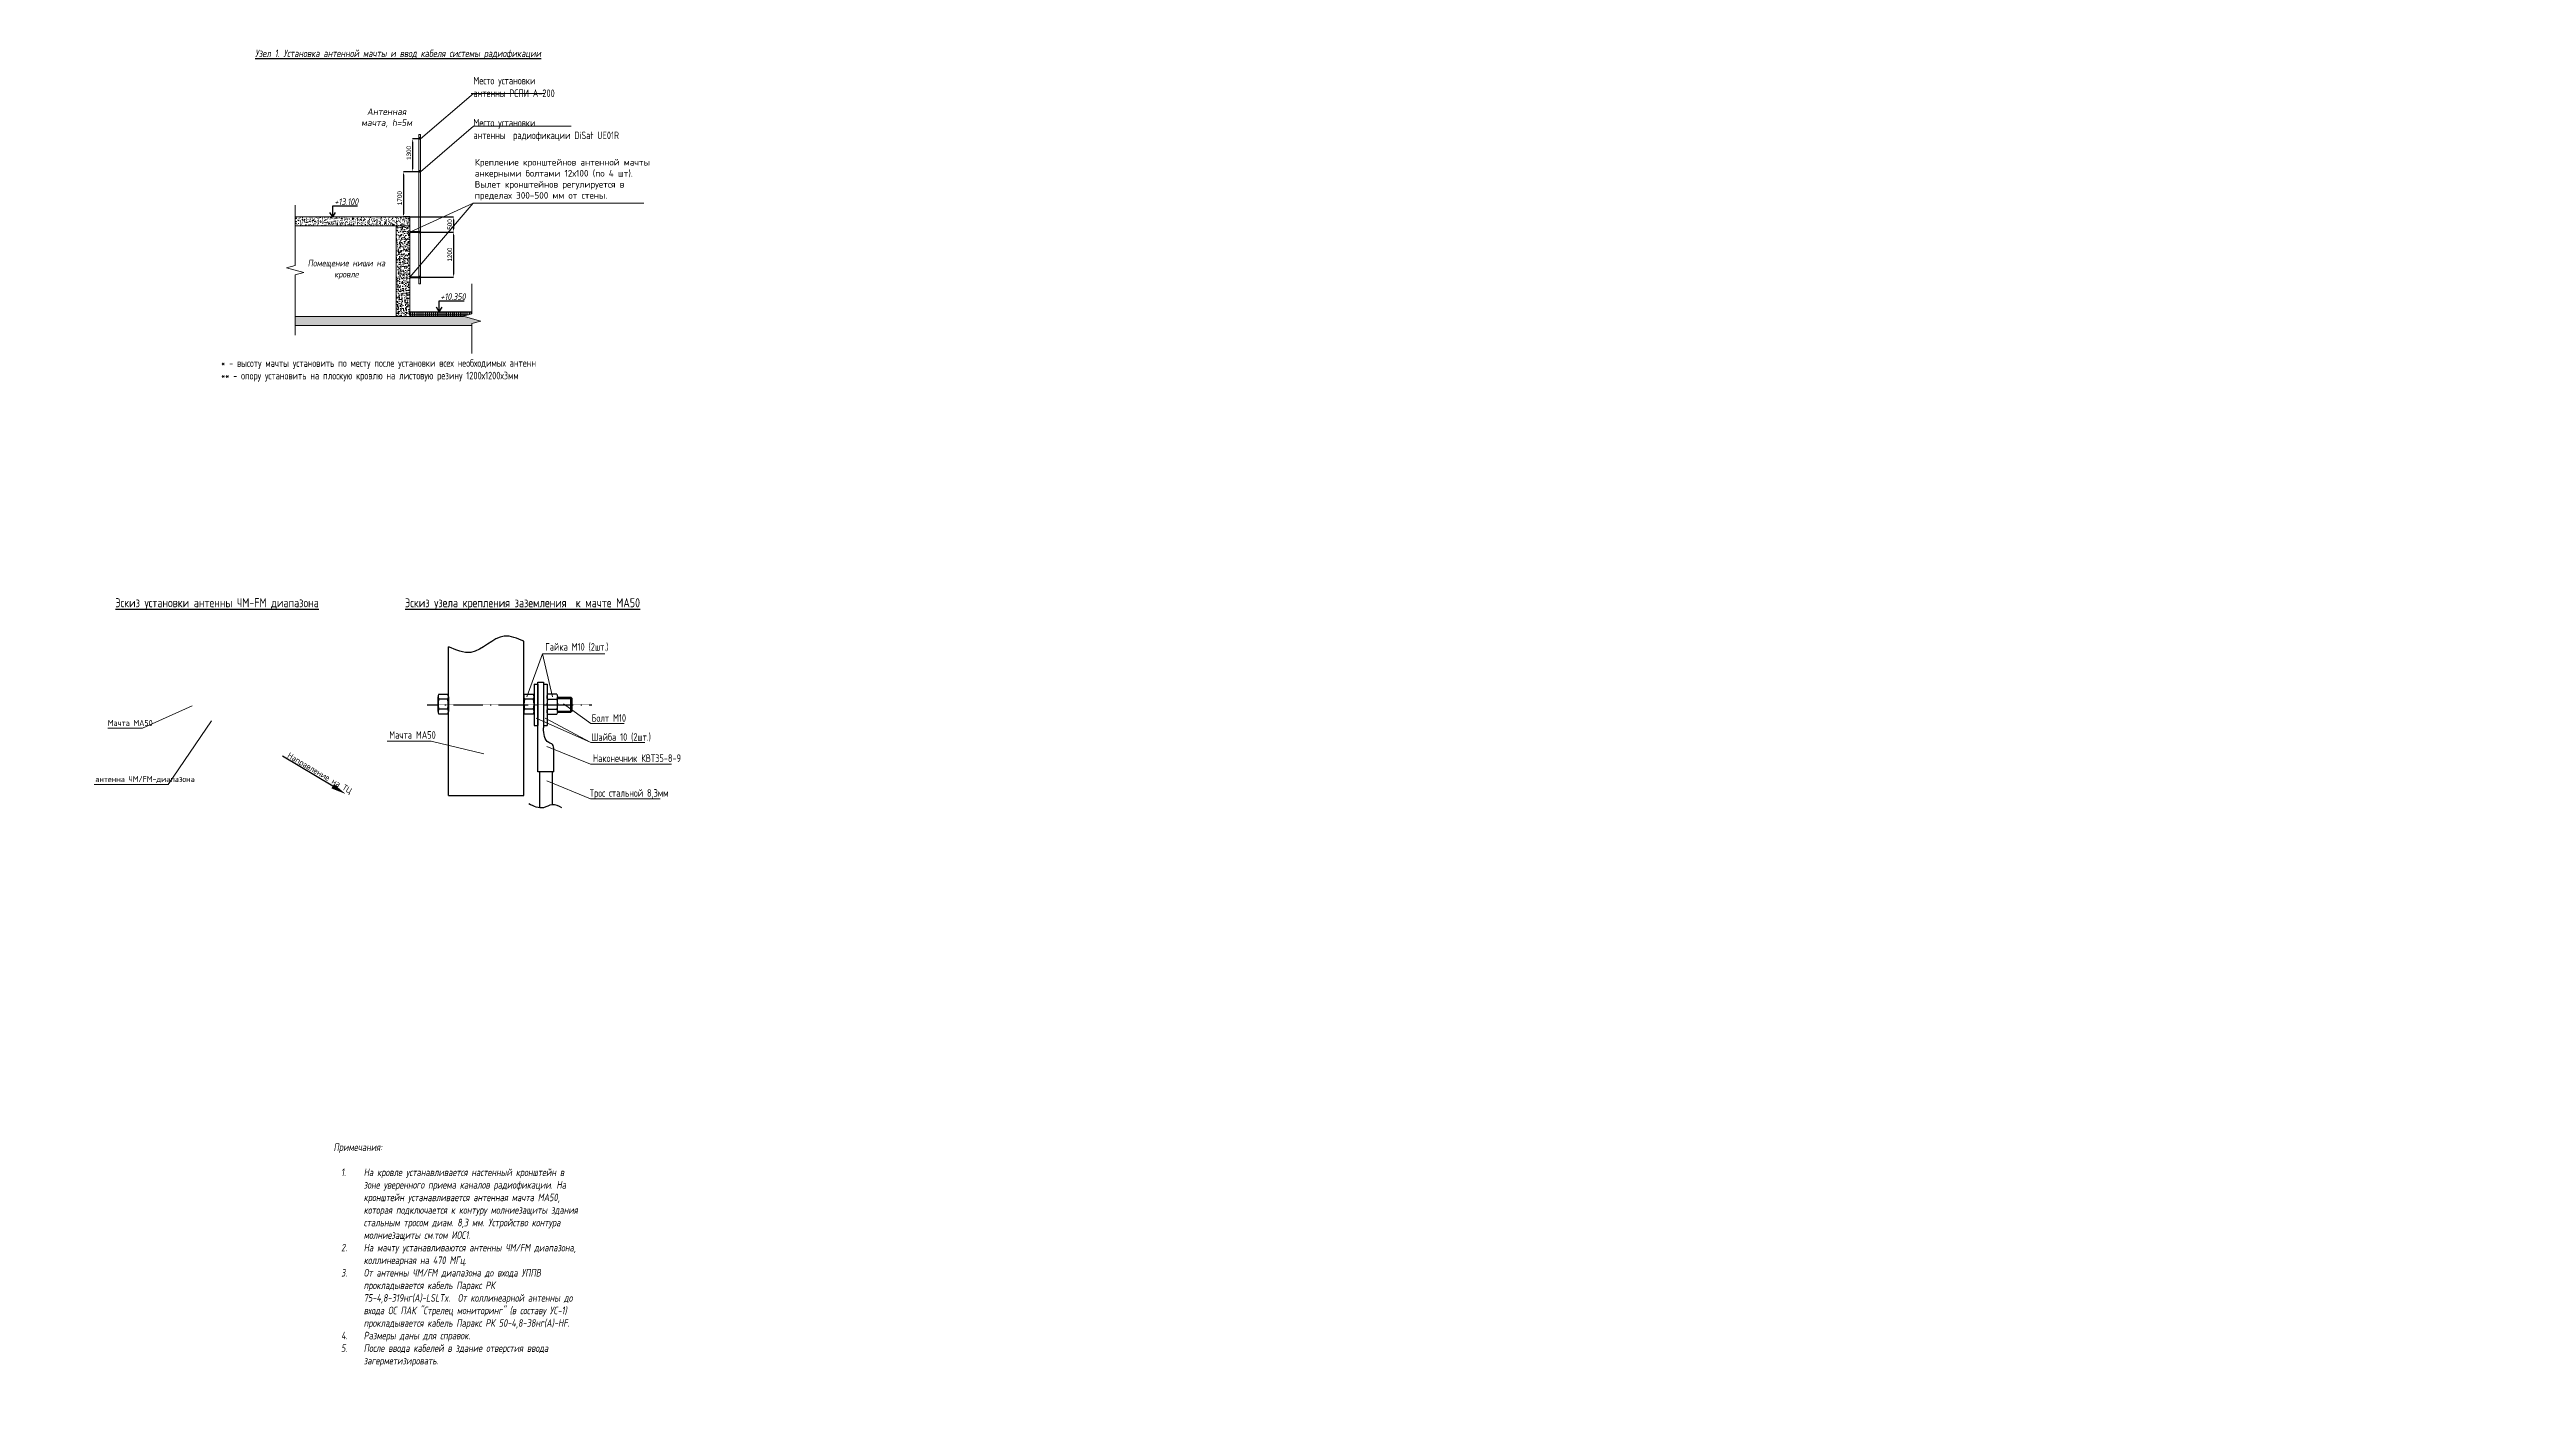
# Model space of a CAD drawing. Header units: millimetres. Extents: x 6978 to 1314263, y -121816 to 20667.
# Drawn here: x 1084538 to 1166716, y -111734 to -67376 of the extents above; entities that cross this region are included whole.
import ezdxf
from ezdxf import colors
from ezdxf.entities.mleader import LeaderData, LeaderLine
from ezdxf.math import Vec2, Vec3

# ---------------------------------------------------------------- set-up
doc = ezdxf.new("R2010")
doc.units = ezdxf.units.MM
doc.linetypes.add('ACAD_ISO10W100', pattern=[18.5, 12, -3, 0.5, -3])
doc.layers.get('Defpoints').update_dxf_attribs({"lineweight": 50, "true_color": 0xbeff1a})
for name, color, linetype in [('00-CC', 7, 'Continuous'), ('ODG - ПС', 1, 'Continuous'), ('Text', 7, 'Continuous'), ('СОУЭ_Оборуд.', 7, 'Continuous')]:
    doc.layers.add(name, color=color, linetype=linetype)
doc.layers.add('Выноски', color=7, linetype='Continuous', lineweight=0)
doc.layers.add('РФ_Каб.Распределтельный', color=4, linetype='Continuous', lineweight=30)
doc.styles.add('ISOCPEUR', font='isocpeui.ttf', dxfattribs={"height": 2.5})
doc.styles.add('OlympDesign', font='isocpeur.ttf', dxfattribs={"width": 0.8, "oblique": 10, "height": 250})
doc.styles.get("Standard").update_dxf_attribs({"font": 'arial.ttf'})
doc.styles.add('TEXT', font='isocpeur.ttf', dxfattribs={"width": 0.8})
doc.dimstyles.get("Standard").update_dxf_attribs({"dimtxt": 0.18, "dimasz": 0.18, "dimexe": 0.18, "dimexo": 0.0625, "dimgap": 0.09, "dimtad": 0, "dimtih": 1, "dimtoh": 1, "dimdec": 4, "dimzin": 0, "dimdsep": 46, "dimtxsty": 'Standard', "dimcen": 0.09, "dimadec": 0, "dimazin": 0, "dimtfac": 1, "dimtdec": 4, "dimtofl": 0, "dimtmove": 0, "dimatfit": 3, "dimfxl": 1, "dimtolj": 1, "dimtzin": 0, "dimarcsym": 0})

# ---------------------------------------------------------------- blocks, each defined once
blk = doc.blocks.new('*D274')
at = {"layer": '00-CC', "color": 0, "lineweight": -2, "transparency": 16777216}
for p, q in [((1096487, -72930), (1097943, -72930)), ((1097943, -73030), (1097943, -73330)), ((1096487, -73430), (1097943, -73430))]:
    blk.add_line(p, q, dxfattribs=at)
at = {"layer": '00-CC', "color": 0, "transparency": 16777216}
for points in [[(1097926, -73030), (1097959, -73030), (1097943, -72930)], [(1097926, -73330), (1097959, -73330), (1097943, -73430)]]:
    blk.add_solid(points, dxfattribs=at)
at = {"layer": 'Defpoints', "color": 0, "transparency": 16777216}
for p in [(1096487, -72930), (1096487, -73430), (1097943, -73430)]:
    blk.add_point(p, dxfattribs=at)
at = {"layer": '00-CC', "color": 0, "lineweight": 0, "transparency": 16777216, "insert": (1097816, -73180), "char_height": 150, "attachment_point": 5, "rotation": 90}
blk.add_mtext('\\A1;500', dxfattribs=at)
blk = doc.blocks.new('*D275')
at = {"layer": '00-CC', "color": 0, "lineweight": -2, "transparency": 16777216}
for p, q in [((1096487, -73430), (1097943, -73430)), ((1097943, -73530), (1097943, -74830)), ((1096487, -74930), (1097943, -74930))]:
    blk.add_line(p, q, dxfattribs=at)
at = {"layer": '00-CC', "color": 0, "transparency": 16777216}
for points in [[(1097926, -73530), (1097959, -73530), (1097943, -73430)], [(1097926, -74830), (1097959, -74830), (1097943, -74930)]]:
    blk.add_solid(points, dxfattribs=at)
at = {"layer": 'Defpoints', "color": 0, "transparency": 16777216}
for p in [(1096487, -73430), (1096487, -74930), (1097943, -74930)]:
    blk.add_point(p, dxfattribs=at)
at = {"layer": '00-CC', "color": 0, "lineweight": 0, "transparency": 16777216, "insert": (1097816, -74180), "char_height": 150, "attachment_point": 5, "rotation": 90}
blk.add_mtext('\\A1;1200', dxfattribs=at)
blk = doc.blocks.new('*D272')
at = {"layer": '00-CC', "color": 0, "lineweight": -2, "transparency": 16777216}
for p, q in [((1096790, -71430), (1096281, -71430)), ((1096281, -71530), (1096281, -72830)), ((1096487, -72930), (1096281, -72930))]:
    blk.add_line(p, q, dxfattribs=at)
at = {"layer": '00-CC', "color": 0, "transparency": 16777216}
for points in [[(1096265, -71530), (1096298, -71530), (1096281, -71430)], [(1096265, -72830), (1096298, -72830), (1096281, -72930)]]:
    blk.add_solid(points, dxfattribs=at)
at = {"layer": 'Defpoints', "color": 0, "transparency": 16777216}
for p in [(1096790, -71430), (1096281, -72930), (1096487, -72930)]:
    blk.add_point(p, dxfattribs=at)
at = {"layer": '00-CC', "color": 0, "lineweight": 0, "transparency": 16777216, "insert": (1096155, -72307), "char_height": 150, "attachment_point": 5, "rotation": 90}
blk.add_mtext('\\A1;1700', dxfattribs=at)
blk = doc.blocks.new('*D273')
at = {"layer": '00-CC', "color": 0, "lineweight": -2, "transparency": 16777216}
for p, q in [((1096790, -70338), (1096584, -70338)), ((1096584, -70438), (1096584, -71330)), ((1096790, -71430), (1096584, -71430))]:
    blk.add_line(p, q, dxfattribs=at)
at = {"layer": '00-CC', "color": 0, "transparency": 16777216}
for points in [[(1096568, -70438), (1096601, -70438), (1096584, -70338)], [(1096568, -71330), (1096601, -71330), (1096584, -71430)]]:
    blk.add_solid(points, dxfattribs=at)
at = {"layer": 'Defpoints', "color": 0, "transparency": 16777216}
for p in [(1096790, -70338), (1096584, -71430), (1096790, -71430)]:
    blk.add_point(p, dxfattribs=at)
at = {"layer": '00-CC', "color": 0, "lineweight": 0, "transparency": 16777216, "insert": (1096458, -70807), "char_height": 150, "attachment_point": 5, "rotation": 90}
blk.add_mtext('\\A1;1300', dxfattribs=at)
blk = doc.blocks.new('Hex Nut ½ in. -side')
at = {"lineweight": 30}
for p, q in [((0, -0.32), (0, 0.32)), ((0.03, 0.22), (0.42, 0.22)), ((0.45, 0.32), (0.45, -0.32)), ((0.03, -0.22), (0.42, -0.22))]:
    blk.add_line(p, q, dxfattribs=at)
for points in [[(0.03, 0.43), (0.42, 0.43)], [(0.42, -0.43), (0.03, -0.43)]]:
    blk.add_lwpolyline(points, dxfattribs=at)
for centre, radius, start, end in [((0.21, 0.32), 0.21, 149.0201, 210.9799), ((0.8, 0), 0.796, 164.2217, 195.7782), ((0.24, 0.32), 0.21, 329.0201, 30.9799), ((-0.35, 0), 0.796, 344.2218, 15.7782), ((0.21, -0.32), 0.21, 149.0201, 210.9799), ((0.24, -0.32), 0.21, 329.0201, 30.9799)]:
    blk.add_arc(centre, radius, start, end, dxfattribs=at)

msp = doc.modelspace()

# ---------------------------------------------------------------- hatches: boundary and pattern name
at = {"layer": '00-CC', "lineweight": 0}
h = msp.add_hatch(dxfattribs=at)
h.set_pattern_fill('AR-CONC', color=256)
h.set_pattern_definition([(50, (792799.13, -71424.5), (182.18467, -15.939086), [19.05, -209.55]), (355, (792799.13, -71424.5), (-35.24342, 191.05685), [15.24, -167.64058]), (100.451445, (792814.32, -71425.82), (146.94125, 175.11775), [16.19001, -178.09024]), (46.1842, (792799.13, -71373.7), (271.07904, -42.04233), [28.575, -314.325]), (96.63556, (792821.72, -71377.2), (237.40413, 247.42612), [24.28502, -267.1356]), (351.18415, (792799.13, -71373.7), (237.40413, 247.42612), [22.85997, -251.45973]), (21, (792824.53, -71386.4), (151.61439, -102.2652), [19.05, -209.55]), (326, (792824.53, -71386.4), (61.80203, 184.18797), [15.24, -167.64]), (71.451445, (792837.17, -71394.92), (213.41642, 81.92277), [16.19001, -178.08994]), (37.5, (792799.134, -71424.494), (3.088603, 84.555039), [0, -165.608, 0, -170.18, 0, -168.275]), (7.5, (792799.13, -71424.49), (66.819663, 100.180575), [0, -97.028, 0, -161.798, 0, -64.135]), (327.5, (792742.49, -71424.494), (135.590595, -5.728744), [0, -63.5, 0, -198.12, 0, -262.89]), (317.5, (792717.09, -71424.5), (148.12918, 25.42649), [0, -82.55, 0, -131.572, 0, -186.69])])
h.paths.add_polyline_path([(1092690.4, -72930.5), (1092690.4, -73230.5), (1096487.1, -73230.5), (1096487.1, -72930.5)])
h = msp.add_hatch(dxfattribs=at)
h.set_pattern_fill('AR-CONC', color=256, angle=90)
h.set_pattern_definition([(140, (1094681.13, -376918.5), (15.939086, 182.18467), [19.05, -209.55]), (85, (1094681.13, -376918.5), (-191.05685, -35.24342), [15.24, -167.64058]), (190.451445, (1094682.46, -376903.31), (-175.11775, 146.94125), [16.19001, -178.09024]), (136.1842, (1094630.33, -376918.5), (42.04233, 271.07904), [28.575, -314.325]), (186.63556, (1094633.84, -376895.9), (-247.42612, 237.40413), [24.28502, -267.1356]), (81.18415, (1094630.33, -376918.5), (-247.42612, 237.40413), [22.85997, -251.45973]), (111, (1094643.03, -376893.1), (102.2652, 151.61439), [19.05, -209.55]), (56, (1094643.03, -376893.1), (-184.18797, 61.80203), [15.24, -167.64]), (161.451445, (1094651.56, -376880.46), (-81.92277, 213.41642), [16.19001, -178.08994]), (127.5, (1094681.134, -376918.494), (-84.555039, 3.088603), [0, -165.608, 0, -170.18, 0, -168.275]), (97.5, (1094681.13, -376918.49), (-100.180575, 66.819663), [0, -97.028, 0, -161.798, 0, -64.135]), (57.5, (1094681.134, -376975.136), (5.728744, 135.590595), [0, -63.5, 0, -198.12, 0, -262.89]), (47.5, (1094681.13, -377000.54), (-25.42649, 148.12918), [0, -82.55, 0, -131.572, 0, -186.69])])
h.paths.add_polyline_path([(1096487.1, -76230.5), (1096487.1, -73230.5), (1096037.1, -73230.5), (1096037.1, -76230.5)])
h = msp.add_hatch(dxfattribs=at)
h.set_pattern_fill('AR-CONC', color=256)
h.set_pattern_definition([(50, (797499.13, -74724.5), (182.18467, -15.939086), [19.05, -209.55]), (355, (797499.13, -74724.5), (-35.24342, 191.05685), [15.24, -167.64058]), (100.451445, (797514.32, -74725.82), (146.94125, 175.11775), [16.19001, -178.09024]), (46.1842, (797499.13, -74673.7), (271.07904, -42.04233), [28.575, -314.325]), (96.63556, (797521.72, -74677.2), (237.40413, 247.42612), [24.28502, -267.1356]), (351.18415, (797499.13, -74673.7), (237.40413, 247.42612), [22.85997, -251.45973]), (21, (797524.53, -74686.4), (151.61439, -102.2652), [19.05, -209.55]), (326, (797524.53, -74686.4), (61.80203, 184.18797), [15.24, -167.64]), (71.451445, (797537.17, -74694.92), (213.41642, 81.92277), [16.19001, -178.08994]), (37.5, (797499.134, -74724.494), (3.088603, 84.555039), [0, -165.608, 0, -170.18, 0, -168.275]), (7.5, (797499.13, -74724.49), (66.819663, 100.180575), [0, -97.028, 0, -161.798, 0, -64.135]), (327.5, (797442.49, -74724.494), (135.590595, -5.728744), [0, -63.5, 0, -198.12, 0, -262.89]), (317.5, (797417.09, -74724.5), (148.12918, 25.42649), [0, -82.55, 0, -131.572, 0, -186.69])])
h.paths.add_polyline_path([(1098552.2, -76530.5), (1098552.2, -76460.8), (1098842, -76383.2), (1098272.2, -76230.5), (1092690.4, -76230.5), (1092690.4, -76530.5)])
h = msp.add_hatch(dxfattribs=at)
h.set_pattern_fill('INSUL', color=256, scale=10)
h.set_pattern_definition([(0, (792394.13, -76181.49), (0, 95.25), []), (0, (792394.13, -76149.74), (0, 95.25), [31.75, -31.75]), (0, (792394.13, -76117.99), (0, 95.25), [31.75, -31.75])])
h.paths.add_polyline_path([(1096487.1, -76080.5), (1096487.1, -76230.5), (1098252.8, -76230.5), (1098552.2, -76150.2), (1098552.2, -76080.5)])

# ---------------------------------------------------------------- linework, layer by layer
at = {"lineweight": 0}
for p, q in [((1092690.4, -74543.2), (1092690.4, -72543.2)), ((1092400.7, -74620.9), (1092690.4, -74543.2)), ((1092400.7, -74620.9), (1092690.4, -74698.5)), ((1092980.2, -74776.2), (1092690.4, -74698.5)), ((1092980.2, -74776.2), (1092690.4, -74853.8)), ((1092690.4, -76853.8), (1092690.4, -74853.8))]:
    msp.add_line(p, q, dxfattribs=at)
at = {"lineweight": 30}
for p, q in [((1100272.1, -92128.7), (1100272.1, -87009.5)), ((1097772, -92128.7), (1097772, -87188.9)), ((1100616.1, -88430.8), (1100739.2, -88430.8)), ((1100616.1, -88430.8), (1100616.1, -89799.2)), ((1100739.2, -88368.4), (1100921.9, -88368.4)), ((1100739.2, -91336.6), (1100739.2, -88368.4)), ((1100921.9, -88368.4), (1100921.9, -89880.2)), ((1100921.9, -88430.8), (1101045, -88430.8)), ((1101045, -88430.8), (1101045, -89799.2)), ((1100616.1, -89799.2), (1100739.2, -89799.2)), ((1100921.9, -89799.2), (1101045, -89799.2)), ((1101266, -91336.6), (1101266, -90619.8)), ((1101266, -91336.6), (1100739.2, -91336.6)), ((1097772, -92128.7), (1100272.1, -92128.7))]:
    msp.add_line(p, q, dxfattribs=at)
for p, q in [((1100739.2, -88430.8), (1100739.2, -89799.2)), ((1100921.9, -88430.8), (1100921.9, -89799.2)), ((1093932.7, -91819.3), (1092269.7, -90825.7))]:
    msp.add_line(p, q)
at = {"linetype": 'ACAD_ISO10W100', "ltscale": 0.3}
for p, q in [((1097071, -89115), (1102526.7, -89115)), ((1101389, -88905.8), (1101875.6, -88907.5)), ((1101389, -89324.1), (1101875.6, -89324.1))]:
    msp.add_line(p, q, dxfattribs=at)
at = {"lineweight": 30, "ltscale": 10}
for p, q in [((1101389, -88865), (1101834.7, -88865)), ((1101389, -89365), (1101834.7, -89365)), ((1101834.7, -88865), (1101875.6, -88907.5)), ((1101834.7, -89365), (1101834.7, -88865)), ((1101834.7, -89365), (1101875.6, -89322.4)), ((1101875.6, -89322.4), (1101875.6, -88907.5)), ((1100793.5, -91336.6), (1100793.5, -92537.1)), ((1101211.7, -91336.6), (1101211.7, -92430.9))]:
    msp.add_line(p, q, dxfattribs=at)
for points in [[(1100272.1, -87009.5), (1099626.7, -86841.4), (1098517.5, -87376.4), (1097772, -87188.9)], [(1101538.8, -92530.3), (1101211.4, -92430.9), (1100931.8, -92530.3), (1100436.7, -92402.6)]]:
    msp.add_spline(points, degree=3)
at = {"lineweight": 30}
msp.add_spline([(1101266, -90619.8), (1101225.3, -90435.3), (1101104.4, -90372.7), (1100921.9, -89880.2)], degree=3, dxfattribs=at)
msp.add_solid([(1093975.5, -91747.7), (1093890, -91890.8), (1094361.9, -92075.7)])
at = {"layer": '00-CC', "lineweight": 0}
for p, q in [((1096840.1, -70338.2), (1098600.7, -68830.9)), ((1096840.1, -71430.5), (1098600.7, -69923.2)), ((1096490.1, -73430.5), (1098591.4, -72468)), ((1098591.4, -72468), (1096490.1, -74930.5)), ((1098591.4, -72468), (1104251.1, -72468)), ((1096490.1, -73390.5), (1096552.4, -73414.5)), ((1096490.1, -73470.5), (1096552.4, -73446.5)), ((1096806.1, -73405), (1096812.1, -73405)), ((1096806.1, -73412), (1096812.1, -73412)), ((1096806.1, -73449), (1096812.1, -73449)), ((1096806.1, -73456), (1096812.1, -73456)), ((1096815.1, -73400.5), (1096815.1, -73460.5)), ((1096818.1, -73405), (1096824.1, -73405)), ((1096818.1, -73412), (1096824.1, -73412)), ((1096818.1, -73449), (1096824.1, -73449)), ((1096818.1, -73456), (1096824.1, -73456)), ((1096490.1, -74890.5), (1096552.4, -74914.5)), ((1096490.1, -74970.5), (1096552.4, -74946.5)), ((1096806.1, -74905), (1096812.1, -74905)), ((1096806.1, -74912), (1096812.1, -74912)), ((1096806.1, -74949), (1096812.1, -74949)), ((1096806.1, -74956), (1096812.1, -74956)), ((1096815.1, -74900.5), (1096815.1, -74960.5)), ((1096818.1, -74905), (1096824.1, -74905)), ((1096818.1, -74912), (1096824.1, -74912)), ((1096818.1, -74949), (1096824.1, -74949)), ((1096818.1, -74956), (1096824.1, -74956))]:
    msp.add_line(p, q, dxfattribs=at)
for points in [[(1096790.1, -75146.5), (1096840.1, -75146.5), (1096840.1, -70196.5), (1096790.1, -70196.5)], [(1096487.1, -76230.5), (1096487.1, -73230.5), (1096037.1, -73230.5), (1096037.1, -76230.5)], [(1096487.1, -73505.5), (1096490.1, -73505.5), (1096490.1, -73355.5), (1096487.1, -73355.5)], [(1096490.1, -73446.5), (1096790.1, -73446.5), (1096790.1, -73414.5), (1096490.1, -73414.5)], [(1096785.1, -73460.5), (1096845.1, -73460.5), (1096845.1, -73400.5), (1096785.1, -73400.5)], [(1096796.1, -73411.5), (1096818.1, -73411.5), (1096818.1, -73405.5), (1096796.1, -73405.5)], [(1096796.1, -73449.5), (1096818.1, -73449.5), (1096818.1, -73455.5), (1096796.1, -73455.5)], [(1096806.1, -73414.5), (1096812.1, -73414.5), (1096812.1, -73402.5), (1096806.1, -73402.5)], [(1096806.1, -73446.5), (1096812.1, -73446.5), (1096812.1, -73458.5), (1096806.1, -73458.5)], [(1096812.1, -73460.5), (1096818.1, -73460.5), (1096818.1, -73400.5), (1096812.1, -73400.5)], [(1096818.1, -73414.5), (1096824.1, -73414.5), (1096824.1, -73402.5), (1096818.1, -73402.5)], [(1096818.1, -73446.5), (1096824.1, -73446.5), (1096824.1, -73458.5), (1096818.1, -73458.5)], [(1096487.1, -75005.5), (1096490.1, -75005.5), (1096490.1, -74855.5), (1096487.1, -74855.5)], [(1096490.1, -74946.5), (1096790.1, -74946.5), (1096790.1, -74914.5), (1096490.1, -74914.5)], [(1096785.1, -74960.5), (1096845.1, -74960.5), (1096845.1, -74900.5), (1096785.1, -74900.5)], [(1096796.1, -74911.5), (1096818.1, -74911.5), (1096818.1, -74905.5), (1096796.1, -74905.5)], [(1096796.1, -74949.5), (1096818.1, -74949.5), (1096818.1, -74955.5), (1096796.1, -74955.5)], [(1096806.1, -74914.5), (1096812.1, -74914.5), (1096812.1, -74902.5), (1096806.1, -74902.5)], [(1096806.1, -74946.5), (1096812.1, -74946.5), (1096812.1, -74958.5), (1096806.1, -74958.5)], [(1096812.1, -74960.5), (1096818.1, -74960.5), (1096818.1, -74900.5), (1096812.1, -74900.5)], [(1096818.1, -74914.5), (1096824.1, -74914.5), (1096824.1, -74902.5), (1096818.1, -74902.5)], [(1096818.1, -74946.5), (1096824.1, -74946.5), (1096824.1, -74958.5), (1096818.1, -74958.5)]]:
    msp.add_lwpolyline(points, close=True, dxfattribs=at)
for points in [[(1092690.4, -73230.5), (1096487.1, -73230.5), (1096487.1, -72930.5), (1092690.4, -72930.5)], [(1098552.2, -75150.2), (1098552.2, -76150.2), (1098262.5, -76227.9), (1098842, -76383.2), (1098552.2, -76460.8), (1098552.2, -77460.8)], [(1098272.2, -76230.5), (1092690.4, -76230.5)], [(1098552.2, -76080.5), (1096487.1, -76080.5), (1096487.1, -76230.5), (1098272.2, -76230.5)], [(1092690.4, -76530.5), (1098552.2, -76530.5)]]:
    msp.add_lwpolyline(points, dxfattribs=at)
at = {"layer": 'ODG - ПС', "color": 4, "lineweight": 30, "ltscale": 30}
for points in [[(1096790.1, -70338.2), (1096840.1, -70338.2), (1096840.1, -70305.5), (1096790.1, -70305.5)], [(1096790.1, -71430.5), (1096840.1, -71430.5), (1096840.1, -71397.8), (1096790.1, -71397.8)]]:
    msp.add_lwpolyline(points, close=True, dxfattribs=at)
at = {"layer": 'Выноски', "lineweight": 0}
for p, q in [((1100963.1, -68830.7), (1098529.2, -68830.9)), ((1101847.4, -69922.9), (1098601.1, -69923.1))]:
    msp.add_line(p, q, dxfattribs=at)
at = {"layer": 'Выноски'}
for p, q in [((1100378, -88848), (1100892.1, -87428.5)), ((1100892.1, -87428.5), (1101227.5, -88848)), ((1100892.1, -87428.5), (1102962.5, -87428.5)), ((1087620.9, -89887.9), (1089264.5, -89154.3)), ((1100677.7, -89559.1), (1102495.9, -90365.5)), ((1100983.5, -89559.1), (1102495.9, -90365.5)), ((1101591.4, -89080.5), (1102500.8, -89734.6)), ((1086472.5, -89887.9), (1087620.9, -89887.9)), ((1089916, -89644.8), (1088475.2, -91766.4)), ((1095734.8, -90324.7), (1097202, -90324.7)), ((1097202, -90324.7), (1098948.9, -90746.9)), ((1102495.9, -90365.5), (1104282.9, -90365.5)), ((1102500.8, -89734.6), (1103599.7, -89734.6)), ((1101041.4, -90495.7), (1102487.5, -91091.9)), ((1102487.5, -91091.9), (1105168, -91091.9)), ((1086013.4, -91766.4), (1088475.2, -91766.4)), ((1101041.4, -91643.3), (1102487.5, -92239.6))]:
    msp.add_line(p, q, dxfattribs=at)
at = {"layer": 'Выноски', "extrusion": (0, 0, -1)}
msp.add_line((1104792.8, -92239.6), (1102487.5, -92239.6), dxfattribs=at)
at = {"layer": 'РФ_Каб.Распределтельный', "color": 7, "lineweight": 30, "ltscale": 50}
for p, q in [((1093931.6, -72930.5), (1093833.3, -72777.5)), ((1093931.6, -72930.5), (1093931.6, -72566.9)), ((1093931.6, -72566.9), (1094756.4, -72566.9)), ((1093931.6, -72930.5), (1094029.9, -72777.5)), ((1097469.3, -76080.5), (1097371, -75927.5)), ((1097469.3, -76080.5), (1097469.3, -75716.9)), ((1097469.3, -75716.9), (1098294.2, -75716.9)), ((1097469.3, -76080.5), (1097567.6, -75927.5))]:
    msp.add_line(p, q, dxfattribs=at)

# ---------------------------------------------------------------- block references
at = {"xscale": 767.8111329236685, "yscale": 767.8111329236685, "zscale": 767.8111329236685, "rotation": 180.0000000000127}
msp.add_blockref('Hex Nut ½ in. -side', (1097772, -89097.4), dxfattribs=at)
at = {"lineweight": 30, "xscale": 767.8111329236685, "yscale": 767.8111329236685, "zscale": 767.8111329236685, "rotation": 180.0000000000127}
msp.add_blockref('Hex Nut ½ in. -side', (1100616.1, -89097.4), dxfattribs=at)
at = {"lineweight": 30, "ltscale": 10, "xscale": -767.8111329236685, "yscale": 767.8111329235549, "zscale": 767.8111329235396, "rotation": 180}
msp.add_blockref('Hex Nut ½ in. -side', (1101045, -89097.4), dxfattribs=at)

# ---------------------------------------------------------------- texts
at = {"color": 0, "ltscale": 100, "style": 'TEXT', "width": 0.8}
for s, p in [('Гайка М10 (2шт.)', (1100984.2, -87320.6)), ('Болт М10', (1102521.1, -89681.3)), ('Мачта МА50', (1095808.3, -90242.7)), ('Шайба 10 (2шт.)', (1102516.1, -90312.2)), ('Наконечник КВТ35-8-9', (1102563.7, -91014.7)), ('Трос стальной 8,3мм', (1102461.5, -92168.4))]:
    msp.add_text(s, height=250, rotation=0.038256, dxfattribs=at).set_placement(p)
at = {"color": 0, "ltscale": 100, "attachment_point": 4, "style": 'TEXT'}
for s, insert, char_height, width, rotation in [('Место установки\\Pантенны РСПИ A-200', (1098601, -68615.6), 250, 2547.165, 359.961744), ('Место установки\\Pантенны  радиофикации DiSat UE01R', (1098601.1, -70046.1), 250, 4851.057, 359.961744), ('* - высоту мачты установить по месту после установки всех необходимых антенн\\P** - опору установить на плоскую кровлю на листовую резину 1200х1200х3мм', (1090230.5, -78024.6), 250, 13562.786, 0.038256), ('Мачта МА50\\P ', (1086472.5, -89887.9), 200, 6997.437, 0.038256), ('Направление на ТЦ', (1092442, -90793.5), 200, 6997.437, 329.827355), ('антенна ЧМ/FM-диапазона\\P ', (1086057.6, -91766.4), 200, 6997.437, 0.038256)]:
    msp.add_mtext(s, dxfattribs=dict(at, insert=insert, char_height=char_height, width=width, rotation=rotation))
at = {"char_height": 300, "attachment_point": 5, "style": 'TEXT'}
for s, insert, width in [('{\\LЭскиз установки антенны ЧМ-FM диапазона}', (1090096.6, -85770.8), 7316.973), ('{\\LЭскиз узела крепления заземления  к мачте МА50}', (1100230.5, -85772.7), 9162.682)]:
    msp.add_mtext(s, dxfattribs=dict(at, insert=insert, width=width))
at = {"layer": '00-CC', "insert": (1091358, -67695.4), "char_height": 250, "width": 14950.167, "attachment_point": 7, "style": 'OlympDesign'}
msp.add_mtext('{\\LУзел 1. Установка антенной мачты и ввод кабеля системы радиофикации}', dxfattribs=at)
at = {"layer": '00-CC', "lineweight": 0, "char_height": 220}
for s, width, insert, attachment_point, style in [('{\\W1;Антенная мачта, h=5м}', 2180.427, (1095722.7, -69962.9), 8, 'OlympDesign'), ('{\\W1;Крепление кронштейнов антенной мачты анкерными болтами 12х100 (по 4 шт).\\PВылет кронштейнов регулируется в пределах 300-500 мм от стены.}', 6155.883, (1098646, -72384.5), 7, 'TEXT'), ('+13.100', 2450.888, (1094389.7, -72315.1), 2, 'OlympDesign'), ('Помещение ниши на кровле', 2450.888, (1094389.7, -74352.8), 2, 'OlympDesign'), ('+10.350', 2450.888, (1097927.4, -75465.1), 2, 'OlympDesign')]:
    msp.add_mtext_dynamic_manual_height_columns(s, width=width, gutter_width=1, heights=[0], dxfattribs=dict(at, insert=insert, attachment_point=attachment_point, style=style))
at = {"layer": 'СОУЭ_Оборуд.', "insert": (1093961.7, -107371.4), "char_height": 250, "width": 8284.289, "attachment_point": 4, "style": 'OlympDesign'}
msp.add_mtext('Примечания:\\P\\P\\pxi-3,l4,t4;1.^IНа кровле устанавливается настенный кронштейн в зоне уверенного приема каналов радиофикации. На кронштейн устанавливается антенная мачта МА50, которая подключается к контуру молниезащиты здания стальным тросом диам. 8,3 мм. Устройство контура молниезащиты см.том ИОС1.\\P2.^IНа мачту устанавливаются антенны ЧМ/FM диапазона, коллинеарная на 470 МГц.\\P3.^IОт антенны ЧМ/FM диапазона до входа УППВ прокладывается кабель Паракс РК 75-4,8-319нг(А)-LSLTx.  От коллинеарной антенны до входа ОС ПАК "Стрелец мониторинг" (в составу УС-1) прокладывается кабель Паракс РК 50-4,8-38нг(А)-HF. \\P4.^IРазмеры даны для справок.\\P5.^IПосле ввода кабелей в здание отверстия ввода загерметизировать.', dxfattribs=at)

# ---------------------------------------------------------------- dimensions: what is measured, and where the dimension line sits
at = {"layer": '00-CC', "lineweight": 0}
for base, p1, p2, text, picture, middle in [((1096584.2, -71430.5), (1096790.1, -70338.2), (1096790.1, -71430.5), '1300', '*D273', (1096584.2, -70806.5)), ((1096281.2, -72930.5), (1096790.1, -71430.5), (1096487.1, -72930.5), '1700', '*D272', (1096281.2, -72306.5))]:
    dim = msp.add_linear_dim(base=base, p1=p1, p2=p2, angle=90, text=text, dimstyle='Standard', override={"dimtxt": 150, "dimasz": 100, "dimgap": 50, "dimtad": 1, "dimtih": 0, "dimdec": 0}, dxfattribs=at)
    dim.commit()
    dim.dimension.update_dxf_attribs({"geometry": picture, "text_midpoint": middle, "dimtype": 160})
dim = msp.add_linear_dim(base=(1097942.8, -73430.5), p1=(1096487.1, -72930.5), p2=(1096487.1, -73430.5), angle=90, dimstyle='Standard', override={"dimtxt": 150, "dimasz": 100, "dimgap": 50, "dimtad": 1, "dimtih": 0, "dimdec": 0}, dxfattribs=at)
dim.commit()
dim.dimension.update_dxf_attribs({"geometry": '*D274', "text_midpoint": (1097816.2, -73180.5)})
dim = msp.add_linear_dim(base=(1097942.8, -74930.5), p1=(1096487.1, -73430.5), p2=(1096487.1, -74930.5), angle=90, text='1200', dimstyle='Standard', override={"dimtxt": 150, "dimasz": 100, "dimgap": 50, "dimtad": 1, "dimtih": 0, "dimdec": 0}, dxfattribs=at)
dim.commit()
dim.dimension.update_dxf_attribs({"geometry": '*D275', "text_midpoint": (1097816.2, -74180.5)})

# ---------------------------------------------------------------- leaders
at = {"layer": 'Text', "lineweight": 0}
ml = msp.add_multileader_mtext('Standard', dxfattribs=at)
ml.set_content('{\\C256;Антенна А-200}', color=7, style='ISOCPEUR')
ml.set_leader_properties(color=256)
ml.build(insert=Vec2(0, 0))
ml.multileader.update_dxf_attribs({"has_dogleg": 0, "text_left_attachment_type": 6, "text_right_attachment_type": 6, "dogleg_length": 0.1, "arrow_head_size": 0, "scale": 100})
ctx = ml.context
ctx.base_point, ctx.scale, ctx.char_height, ctx.arrow_head_size, ctx.landing_gap_size, ctx.plane_origin = Vec3(1030514.1, -111129.7), 100, 250, 0, 50, Vec3(1026130.2, -112220.2)
ctx.left_attachment, ctx.right_attachment = 6, 6
notes = []
notes.append((ctx, [(0, (1, 1, 0), (1030504.1, -111129.7), (1, 0), 10, [(0, [(1027628.1, -109194.3)], 0, [])])]))
ctx.mtext.insert, ctx.mtext.width, ctx.mtext.flow_direction = Vec3(1030564.1, -110829.7), 2836.987, 5
ml = msp.add_multileader_mtext('Standard', dxfattribs=at)
ml.set_content('{\\C256;Узел 1}', color=7, style='ISOCPEUR')
ml.set_leader_properties(color=256)
ml.build(insert=Vec2(0, 0))
ml.multileader.update_dxf_attribs({"has_dogleg": 0, "text_left_attachment_type": 6, "text_right_attachment_type": 6, "dogleg_length": 0.1, "arrow_head_size": 0, "scale": 100})
ctx = ml.context
ctx.base_point, ctx.scale, ctx.char_height, ctx.arrow_head_size, ctx.landing_gap_size, ctx.plane_origin = Vec3(1030246.9, -111706.4), 100, 250, 0, 50, Vec3(1026508.5, -112883.7)
ctx.left_attachment, ctx.right_attachment = 6, 6
notes.append((ctx, [(0, (1, 1, 0), (1030236.9, -111706.4), (1, 0), 10, [(0, [(1028447.1, -110123)], 0, [])])]))
ctx.mtext.insert, ctx.mtext.width, ctx.mtext.flow_direction = Vec3(1030296.9, -111406.4), 2836.987, 5
for ctx, leaders in notes:
    for number, flags, end, landing, length, lines in leaders:
        leader = LeaderData()
        leader.index, (leader.has_last_leader_line, leader.has_dogleg_vector, leader.attachment_direction) = number, flags
        leader.last_leader_point, leader.dogleg_vector, leader.dogleg_length = Vec3(end), Vec3(landing), length
        for number, points, colour, breaks in lines:
            line = LeaderLine()
            line.index, line.vertices, line.color, line.breaks = number, Vec3.list(points), colors.encode_raw_color(colour), breaks
            leader.lines.append(line)
        ctx.leaders.append(leader)

doc.saveas('drawing.dxf')
